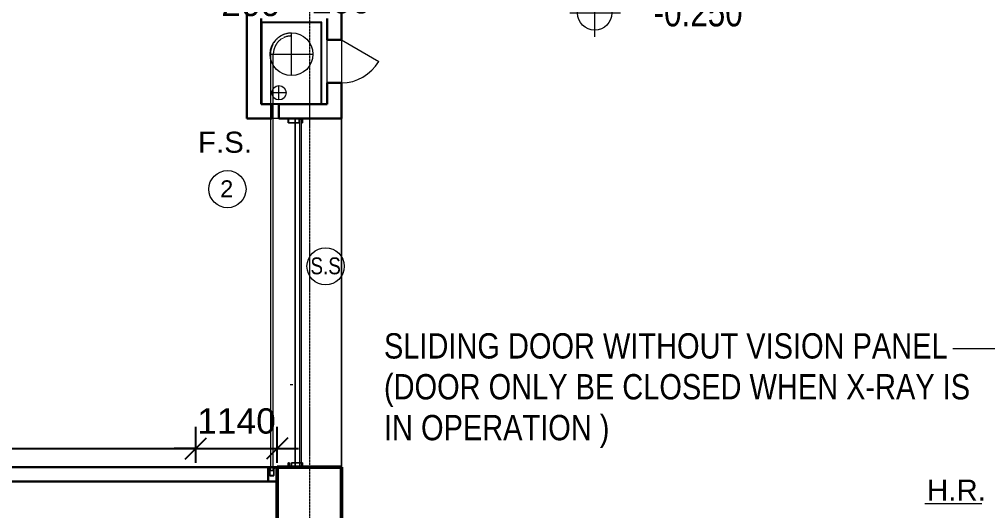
# Model space of a CAD drawing. Header units: millimetres. Extents: x -309924 to 219496, y -330797 to 211873.
# Drawn here: x 65294 to 78840, y 154223 to 161093 of the extents above; entities that cross this region are included whole.
import ezdxf

# ---------------------------------------------------------------- set-up
doc = ezdxf.new("R2010")
doc.units = ezdxf.units.MM
doc.linetypes.add('Grid Line', pattern=[21, 12, -3, 3, -3])
doc.linetypes.add('Overhead', pattern=[1.8, 1.2, -0.6])
for name, color, linetype, lineweight in [('0-1', 7, 'Continuous', 5), ('A-770-ME_FFE_SA', 91, 'Continuous', 5), ('A-770-MH_FFE_SA', 91, 'Overhead', 5), ('A-ANNO-DIMS', 7, 'Continuous', 9), ('A-ANNO-NOTE', 7, 'Continuous', 5), ('A-ANNO-NOTE-1', 7, 'Continuous', 20), ('A-DOOR', 7, 'Continuous', 5), ('A-FLOR', 7, 'Continuous', 18), ('G-ANNO-DIMS', 7, 'Continuous', 5), ('G-ANNO-TEXT', 7, 'Continuous', 5), ('I-WALL', 7, 'Continuous', 9), ('I-WALL-3', 7, 'Continuous', 18), ('OAP280_C', 210, 'Continuous', 50), ('S-COLS-2', 7, 'Continuous', 35), ('S-GRID-1', 7, 'Grid Line', 5)]:
    doc.layers.add(name, color=color, linetype=linetype, lineweight=lineweight)
doc.styles.add('Arial Narrow_1', font='ARIALN.TTF', dxfattribs={"height": 294.984802})
doc.styles.add('Arial_11', font='arial.ttf', dxfattribs={"height": 354.071856})
doc.styles.add('Arial_2', font='arial.ttf', dxfattribs={"height": 1.475299})
doc.styles.add('Arial_6', font='arial.ttf', dxfattribs={"height": 1.18024})
doc.styles.add('Arial_7', font='arial.ttf', dxfattribs={"width": 0.8, "height": 1.967066})
doc.styles.add('Arial_9', font='arial.ttf', dxfattribs={"width": 0.8, "height": 393.413174})
doc.dimstyles.new('Diagonal_-_2_0mm_Arial', dxfattribs={"dimscale": 304.8, "dimtxt": 500, "dimasz": 0.984252, "dimexe": 0.984252, "dimexo": 0.984252, "dimgap": 0.656168, "dimtad": 1, "dimdec": 0, "dimrnd": 5, "dimzin": 0, "dimdsep": 46, "dimtxsty": 'Arial_11', "dimblk1": 'OBLIQUE', "dimblk2": 'OBLIQUE', "dimsah": 1, "dimcen": 0.09, "dimdle": 0.656168, "dimadec": 0, "dimazin": 0, "dimtfac": 1, "dimtdec": 4, "dimtix": 1, "dimtmove": 0, "dimatfit": 3, "dimfxl": 1, "dimtvp": 1, "dimtolj": 1, "dimtzin": 0, "dimarcsym": 2})

# ---------------------------------------------------------------- blocks, each defined once
blk = doc.blocks.new('ARC_ANN_HR_HOSE-REEL - ARC_ANN_HR_HOSE-REEL-881492-B2_F PLAN _2 OF 2_')
at = {"layer": 'A-ANNO-NOTE-1'}
blk.add_line((-1.804, 0), (2.187, 0), dxfattribs=at)
at = {"layer": 'A-ANNO-NOTE', "insert": (0.406, 1.662), "char_height": 1.4753, "width": 4.896, "attachment_point": 2, "line_spacing_factor": 0.938532, "style": 'Arial_2'}
blk.add_mtext('H.R.', dxfattribs=at)
blk = doc.blocks.new('Spot Elevations - Spot Elevation - Target Filled_FFL_SFL-5422820-B2_F PLAN _2 OF 2_')
at = {"layer": 'G-ANNO-DIMS'}
h = blk.add_hatch(color=256, dxfattribs=at)
edge = h.paths.add_edge_path(flags=0)
edge.add_arc((0, 5.494), 1.2, 0, 90, ccw=False)
edge.add_line((1.2, 5.494), (0, 5.494))
edge.add_line((0, 5.494), (0, 6.694))
h = blk.add_hatch(color=256, dxfattribs=at)
edge = h.paths.add_edge_path(flags=0)
edge.add_arc((0, 5.494), 1.2, 180, 270, ccw=False)
edge.add_line((-1.2, 5.494), (0, 5.494))
edge.add_line((0, 5.494), (0, 4.294))
for p, q in [((0, 3.814), (0, 7.211)), ((0, 6.694), (0, 5.494)), ((-1.738, 5.494), (1.804, 5.494)), ((0, 5.494), (-1.2, 5.494)), ((0, 4.294), (0, 5.494)), ((0, 5.494), (1.2, 5.494)), ((0, 0.418), (0, 3.814)), ((-1.738, 2.097), (1.804, 2.097))]:
    blk.add_line(p, q, dxfattribs=at)
for centre in [(0, 5.494), (0, 2.097)]:
    blk.add_circle(centre, 1.2, dxfattribs=at)
for start, end in [(360, 90), (180, 270)]:
    blk.add_arc((0, 5.494), 1.2, start, end, dxfattribs=at)
blk = doc.blocks.new('ARC_ANN_FIRE-RATING_two_ - none-909955-B2_F PLAN _2 OF 2_')
at = {"layer": 'A-ANNO-NOTE'}
blk.add_circle((0, 0), 1.3, dxfattribs=at)
at = {"layer": 'A-ANNO-NOTE', "insert": (-0.05, 0.62), "char_height": 1.18, "width": 1.0944, "attachment_point": 2, "line_spacing_factor": 0.938532, "style": 'Arial_6'}
blk.add_mtext('2', dxfattribs=at)
blk = doc.blocks.new('ARC_ANN_FIRE SHUTTER - 1-5166234-B2_F PLAN _2 OF 2_')
at = {"layer": 'A-ANNO-NOTE', "insert": (0.406, 1.662), "char_height": 1.4753, "width": 4.5, "attachment_point": 2, "line_spacing_factor": 0.938532, "style": 'Arial_2'}
blk.add_mtext('F.S.', dxfattribs=at)
blk = doc.blocks.new('ARC_ACCESS_PANEL_SINGLE_TIMBER_TYPE11 - 600w x 2000h-35829374-B2_F PLAN _2 OF 2_')
at = {"layer": 'A-DOOR'}
blk.add_line((425, -75), (125, -595), dxfattribs=at)
blk.add_arc((425, -75), 600, 180, 240, dxfattribs=at)
blk = doc.blocks.new('_Oblique')
at = {"color": 0, "linetype": 'ByBlock', "lineweight": -2}
blk.add_line((-0.5, -0.5), (0.5, 0.5), dxfattribs=at)
blk = doc.blocks.new('*D179')
at = {"layer": 'A-ANNO-DIMS', "color": 0, "lineweight": -2, "transparency": 16777216}
for p, q in [((68476, 161405), (68476, 161905)), ((68676, 161405), (68676, 161905)), ((68476, 161605), (68176, 161605)), ((68476, 161605), (68676, 161605)), ((68676, 161605), (68976, 161605))]:
    blk.add_line(p, q, dxfattribs=at)
at = {"layer": 'Defpoints', "color": 0, "transparency": 16777216}
for p in [(68676, 161605), (68476, 161105), (68676, 161105)]:
    blk.add_point(p, dxfattribs=at)
at = {"layer": 'A-ANNO-DIMS', "color": 0, "lineweight": -2, "transparency": 16777216, "xscale": 299.9999999999999, "yscale": 299.9999999999999, "zscale": 299.9999999999999}
blk.add_blockref('_Oblique', (68476, 161605), dxfattribs=at)
at = {"layer": 'A-ANNO-DIMS', "color": 0, "lineweight": -2, "transparency": 16777216, "xscale": 299.9999999999999, "yscale": 299.9999999999999, "zscale": 299.9999999999999, "rotation": 180}
blk.add_blockref('_Oblique', (68676, 161605), dxfattribs=at)
at = {"layer": 'A-ANNO-DIMS', "color": 0, "transparency": 16777216, "insert": (68531, 161313), "char_height": 354.1, "attachment_point": 5, "style": 'Arial_11'}
blk.add_mtext('\\A1;200', dxfattribs=at)
blk = doc.blocks.new('*D181')
at = {"layer": 'A-ANNO-DIMS', "color": 0, "lineweight": -2, "transparency": 16777216}
for p, q in [((69601, 161405), (69601, 161905)), ((69801, 161405), (69801, 161905)), ((69601, 161605), (69301, 161605)), ((69601, 161605), (69801, 161605)), ((69801, 161605), (70101, 161605))]:
    blk.add_line(p, q, dxfattribs=at)
at = {"layer": 'Defpoints', "color": 0, "transparency": 16777216}
for p in [(69801, 161605), (69601, 161105), (69801, 161105)]:
    blk.add_point(p, dxfattribs=at)
at = {"layer": 'A-ANNO-DIMS', "color": 0, "lineweight": -2, "transparency": 16777216, "xscale": 299.9999999999999, "yscale": 299.9999999999999, "zscale": 299.9999999999999}
blk.add_blockref('_Oblique', (69601, 161605), dxfattribs=at)
at = {"layer": 'A-ANNO-DIMS', "color": 0, "lineweight": -2, "transparency": 16777216, "xscale": 299.9999999999999, "yscale": 299.9999999999999, "zscale": 299.9999999999999, "rotation": 180}
blk.add_blockref('_Oblique', (69801, 161605), dxfattribs=at)
at = {"layer": 'A-ANNO-DIMS', "color": 0, "transparency": 16777216, "insert": (69801, 161351), "char_height": 354.1, "attachment_point": 5, "style": 'Arial_11'}
blk.add_mtext('\\A1;200', dxfattribs=at)
blk = doc.blocks.new('*D292')
at = {"layer": 'A-ANNO-DIMS', "color": 0, "lineweight": -2, "transparency": 16777216}
for p, q in [((60861, 154893), (60861, 155393)), ((67762, 154893), (67762, 155393)), ((60661, 155093), (67962, 155093))]:
    blk.add_line(p, q, dxfattribs=at)
at = {"layer": 'Defpoints', "color": 0, "transparency": 16777216}
for p in [(67762, 155093), (60861, 154593), (67762, 154593)]:
    blk.add_point(p, dxfattribs=at)
at = {"layer": 'A-ANNO-DIMS', "color": 0, "lineweight": -2, "transparency": 16777216, "xscale": 299.9999999999999, "yscale": 299.9999999999999, "zscale": 299.9999999999999, "rotation": 180}
blk.add_blockref('_Oblique', (60861, 155093), dxfattribs=at)
at = {"layer": 'A-ANNO-DIMS', "color": 0, "lineweight": -2, "transparency": 16777216, "xscale": 299.9999999999999, "yscale": 299.9999999999999, "zscale": 299.9999999999999}
blk.add_blockref('_Oblique', (67762, 155093), dxfattribs=at)
at = {"layer": 'A-ANNO-DIMS', "color": 0, "transparency": 16777216, "insert": (64312, 155474), "char_height": 354.1, "attachment_point": 5, "style": 'Arial_11'}
blk.add_mtext('\\A1;6900', dxfattribs=at)
blk = doc.blocks.new('*D346')
at = {"layer": 'A-ANNO-DIMS', "color": 0, "lineweight": -2, "transparency": 16777216}
for p, q in [((67762, 154893), (67762, 155393)), ((68901, 154893), (68901, 155393)), ((67762, 155093), (67462, 155093)), ((67762, 155093), (68901, 155093)), ((68901, 155093), (69201, 155093))]:
    blk.add_line(p, q, dxfattribs=at)
at = {"layer": 'Defpoints', "color": 0, "transparency": 16777216}
for p in [(68901, 155093), (67762, 154593), (68901, 154593)]:
    blk.add_point(p, dxfattribs=at)
at = {"layer": 'A-ANNO-DIMS', "color": 0, "lineweight": -2, "transparency": 16777216, "xscale": 299.9999999999999, "yscale": 299.9999999999999, "zscale": 299.9999999999999}
blk.add_blockref('_Oblique', (67762, 155093), dxfattribs=at)
at = {"layer": 'A-ANNO-DIMS', "color": 0, "lineweight": -2, "transparency": 16777216, "xscale": 299.9999999999999, "yscale": 299.9999999999999, "zscale": 299.9999999999999, "rotation": 180}
blk.add_blockref('_Oblique', (68901, 155093), dxfattribs=at)
at = {"layer": 'A-ANNO-DIMS', "color": 0, "transparency": 16777216, "insert": (68332, 155474), "char_height": 354.1, "attachment_point": 5, "style": 'Arial_11'}
blk.add_mtext('\\A1;1140', dxfattribs=at)
blk = doc.blocks.new('SS')
at = {"layer": 'A-ANNO-NOTE'}
blk.add_circle((51822, 138294), 260, dxfattribs=at)
at = {"layer": 'A-ANNO-NOTE', "insert": (51823, 138418), "char_height": 236, "width": 218.88, "attachment_point": 2, "line_spacing_factor": 0.938532, "style": 'Arial_7'}
blk.add_mtext('S.S', dxfattribs=at)
blk = doc.blocks.new('ARC_SS_SECURITY SHUTTER VERTICAL RECESSED - ARC_SS_SECURITY SHUTTER VERTICAL RECESSED-49268723-1985 - G')
at = {"layer": 'A-770-ME_FFE_SA'}
for p, q in [((-2437.5, 575), (-2437.5, -75)), ((-2437.5, -75), (-2437.5, 575)), ((2437.5, 575), (-2437.5, 575)), ((-2437.5, 575), (2437.5, 575)), ((2437.5, 575), (2437.5, -75)), ((2437.5, -75), (2437.5, 575)), ((-2437.5, -75), (-2437.5, 30)), ((-2437.5, 30), (-2377.5, 30)), ((-2437.5, 30), (-2377.5, 30)), ((-2437.5, -75), (-2437.5, 30)), ((-2379.5, 28), (-2435.5, 28)), ((-2435.5, 28), (-2435.5, -75)), ((-2435.5, 28), (-2435.5, -75)), ((-2379.5, 28), (-2435.5, 28)), ((-2427.5, 17), (-2379.5, 17)), ((-2427.5, 15), (-2427.5, 17)), ((-2427.5, 15), (-2427.5, 17)), ((-2427.5, 17), (-2379.5, 17)), ((-2377.5, 15), (-2427.5, 15)), ((-2377.5, 15), (-2427.5, 15)), ((-2379.5, 17), (-2379.5, 28)), ((-2379.5, 17), (-2379.5, 28)), ((-2377.5, 30), (-2377.5, 15)), ((-2377.5, 30), (-2377.5, 15)), ((2377.5, -75), (2377.5, 30)), ((2377.5, 30), (2437.5, 30)), ((2377.5, 30), (2437.5, 30)), ((2377.5, -75), (2377.5, 30)), ((2435.5, 28), (2379.5, 28)), ((2379.5, 28), (2379.5, -75)), ((2379.5, 28), (2379.5, -75)), ((2435.5, 28), (2379.5, 28)), ((2435.5, -75), (2435.5, 28)), ((2435.5, -75), (2435.5, 28)), ((2437.5, 30), (2437.5, -75)), ((2437.5, 30), (2437.5, -75)), ((-2437.5, -170), (-2437.5, -75)), ((-2437.5, -170), (-2437.5, -75)), ((-2437.5, -75), (2437.5, -75)), ((-2437.5, -75), (2437.5, -75)), ((-2435.5, -75), (-2435.5, -168)), ((-2435.5, -75), (-2435.5, -168)), ((-2427.5, -17), (-2427.5, -15)), ((-2427.5, -15), (-2377.5, -15)), ((-2427.5, -15), (-2377.5, -15)), ((-2427.5, -15), (-2427.5, -17)), ((-2379.5, -17), (-2427.5, -17)), ((-2379.5, -17), (-2427.5, -17)), ((-2379.5, -75), (-2379.5, -17)), ((-2379.5, -75), (-2379.5, -17)), ((-2379.5, -168), (-2379.5, -75)), ((-2379.5, -168), (-2379.5, -75)), ((-2377.5, -15), (-2377.5, -75)), ((-2377.5, -15), (-2377.5, -75)), ((-2377.5, -75), (-2377.5, -170)), ((-2377.5, -75), (-2377.5, -170)), ((2377.5, -125), (2377.5, -75)), ((2377.5, -125), (2377.5, -75)), ((2427.5, -125), (2377.5, -125)), ((2427.5, -125), (2377.5, -125)), ((2379.5, -75), (2379.5, -123)), ((2379.5, -75), (2379.5, -123)), ((2379.5, -123), (2427.5, -123)), ((2379.5, -123), (2427.5, -123)), ((2427.5, -123), (2427.5, -125)), ((2427.5, -123), (2427.5, -125)), ((2435.5, -168), (2435.5, -75)), ((2435.5, -168), (2435.5, -75)), ((2437.5, -75), (2437.5, -170)), ((2437.5, -75), (2437.5, -170)), ((-2377.5, -170), (-2437.5, -170)), ((-2377.5, -170), (-2437.5, -170)), ((-2435.5, -168), (-2379.5, -168)), ((-2435.5, -168), (-2379.5, -168)), ((2377.5, -170), (2377.5, -155)), ((2377.5, -155), (2427.5, -155)), ((2377.5, -155), (2427.5, -155)), ((2377.5, -170), (2377.5, -155)), ((2437.5, -170), (2377.5, -170)), ((2437.5, -170), (2377.5, -170)), ((2427.5, -157), (2379.5, -157)), ((2379.5, -157), (2379.5, -168)), ((2379.5, -157), (2379.5, -168)), ((2427.5, -157), (2379.5, -157)), ((2379.5, -168), (2435.5, -168)), ((2379.5, -168), (2435.5, -168)), ((2427.5, -155), (2427.5, -157)), ((2427.5, -157), (2427.5, -155))]:
    blk.add_line(p, q, dxfattribs=at)
at = {"layer": 'A-770-MH_FFE_SA'}
for p, q in [((-2437.5, 575), (2437.5, 575)), ((-2437.5, -75), (-2437.5, 575)), ((2437.5, 575), (2437.5, -75)), ((-2427.5, -10), (-2427.5, 10)), ((-2427.5, 10), (2427.5, 10)), ((2427.5, 10), (2427.5, -10)), ((2437.5, -75), (-2437.5, -75)), ((2427.5, -10), (-2427.5, -10))]:
    blk.add_line(p, q, dxfattribs=at)

msp = doc.modelspace()

# ---------------------------------------------------------------- linework, layer by layer
at = {"layer": 'A-770-ME_FFE_SA', "color": 7}
for p, q in [((69526.4, 161056.1), (68676.4, 161056.1)), ((68676.4, 161056.1), (68676.4, 159906.1)), ((69516.4, 161046.1), (68686.4, 161046.1)), ((68686.4, 161046.1), (68686.4, 159916.1)), ((69516.4, 159916.1), (69516.4, 161046.1)), ((69526.4, 159906.1), (69526.4, 161056.1)), ((69101.4, 160306.1), (69101.4, 160906.1)), ((68801.4, 160606.1), (69401.4, 160606.1)), ((68926.4, 159966.1), (68926.4, 160166.1)), ((69026.4, 160066.1), (68826.4, 160066.1)), ((68676.4, 159906.1), (69526.4, 159906.1)), ((68686.4, 159916.1), (69516.4, 159916.1)), ((68792.6, 154831.1), (68781.4, 154831.1)), ((68781.4, 154831.1), (68781.4, 154821.1)), ((68781.4, 154821.1), (68782.6, 154821.1)), ((68782.6, 154821.1), (68782.6, 154829.9)), ((68782.6, 154829.9), (68791.5, 154829.9)), ((68791.5, 154829.9), (68796.4, 154781.1)), ((68797.6, 154781.2), (68792.6, 154831.1)), ((68796.4, 154781.1), (68796.4, 154711.1)), ((68796.4, 154711.1), (68856.4, 154711.1)), ((68797.6, 154712.3), (68797.6, 154781.2)), ((68855.2, 154712.3), (68797.6, 154712.3)), ((68860.2, 154831.1), (68855.2, 154781.2)), ((68855.2, 154781.2), (68855.2, 154712.3)), ((68856.4, 154781.1), (68861.3, 154829.9)), ((68856.4, 154711.1), (68856.4, 154781.1)), ((68871.4, 154831.1), (68860.2, 154831.1)), ((68861.3, 154829.9), (68870.2, 154829.9)), ((68870.2, 154829.9), (68870.2, 154821.1)), ((68870.2, 154821.1), (68871.4, 154821.1)), ((68871.4, 154821.1), (68871.4, 154831.1))]:
    msp.add_line(p, q, dxfattribs=at)
for centre, radius in [((69101.4, 160606.1), 300), ((68926.4, 160066.1), 100)]:
    msp.add_circle(centre, radius, dxfattribs=at)
at = {"layer": 'A-770-MH_FFE_SA', "color": 7}
for p, q in [((69101.4, 160861.1), (69101.4, 160901.1)), ((68806.4, 160606.1), (68806.4, 154781.1)), ((68846.4, 154781.1), (68846.4, 160606.1)), ((68846.4, 159906.1), (68806.4, 159906.1)), ((69121.4, 155981.1), (69081.4, 155981.1)), ((68846.4, 154781.1), (68806.4, 154781.1))]:
    msp.add_line(p, q, dxfattribs=at)
for radius in [295, 255]:
    msp.add_arc((69101.4, 160606.1), radius, 90, 180, dxfattribs=at)
at = {"layer": 'A-FLOR'}
for p, q in [((68926.2, 159705.8), (68826.2, 159705.8)), ((68776.2, 154631.1), (68676.2, 154631.1))]:
    msp.add_line(p, q, dxfattribs=at)
at = {"layer": 'G-ANNO-TEXT'}
msp.add_line((78352.1, 156490.2), (85078.5, 156490.2), dxfattribs=at)
at = {"layer": 'I-WALL', "lineweight": 30}
for p, q in [((69801.2, 160805.8), (69801.2, 161341.8)), ((68476.4, 161305.8), (68476.4, 159705.8)), ((68676.4, 159905.8), (68676.4, 161105.8)), ((69601.2, 161105.8), (69601.2, 160805.8)), ((69601.2, 160805.8), (69801.2, 160805.8)), ((69801.2, 160205.8), (69601.2, 160205.8)), ((69601.2, 160205.8), (69601.2, 159905.8)), ((69801.2, 159705.8), (69801.2, 160205.8)), ((68826.2, 159905.8), (68676.4, 159905.8)), ((68826.2, 159705.8), (68826.2, 159905.8)), ((69601.2, 159905.8), (68926.2, 159905.8)), ((68926.2, 159905.8), (68926.2, 159705.8)), ((68476.4, 159705.8), (68826.2, 159705.8)), ((68926.2, 159705.8), (69801.2, 159705.8)), ((68901.2, 154831.1), (58801.2, 154831.2)), ((68776.2, 154831.1), (68776.2, 154631.1)), ((68901.2, 154712.3), (68901.2, 154831.1)), ((68901.2, 154631.1), (68901.2, 154711.1)), ((60861.2, 154631.2), (68901.2, 154631.1))]:
    msp.add_line(p, q, dxfattribs=at)
at = {"layer": 'I-WALL-3'}
for p, q in [((69601.2, 160205.8), (69601.2, 160805.8)), ((69801.2, 160805.8), (69801.2, 160205.8))]:
    msp.add_line(p, q, dxfattribs=at)
at = {"layer": 'OAP280_C'}
for p, q in [((68901.3, 154830.9), (68901.3, 151330.9)), ((69801.3, 154830.9), (68901.3, 154830.9)), ((69801.3, 151330.9), (69801.3, 154830.9))]:
    msp.add_line(p, q, dxfattribs=at)
at = {"layer": 'S-COLS-2'}
for p, q in [((68901.2, 154831.1), (68901.2, 154712.3)), ((69801.2, 154831.1), (68901.2, 154831.1)), ((68901.2, 154711.1), (68901.2, 151331.1)), ((69801.2, 151331.1), (69801.2, 154831.1))]:
    msp.add_line(p, q, dxfattribs=at)
at = {"layer": 'S-GRID-1'}
msp.add_line((69351.5, 210672.6), (69351.1, 140117.7), dxfattribs=at)

# ---------------------------------------------------------------- block references
at = {"layer": '0-1', "rotation": 89.99969999999986}
msp.add_blockref('ARC_ACCESS_PANEL_SINGLE_TIMBER_TYPE11 - 600w x 2000h-35829374-B2_F PLAN _2 OF 2_', (69726.2, 160380.8), dxfattribs=at)
at = {"layer": 'A-770-ME_FFE_SA', "rotation": 269.9999999999993}
msp.add_blockref('ARC_SS_SECURITY SHUTTER VERTICAL RECESSED - ARC_SS_SECURITY SHUTTER VERTICAL RECESSED-49268723-1985 - G', (69226.2, 157268.3), dxfattribs=at)
at = {"layer": 'A-ANNO-NOTE', "xscale": 200, "yscale": 200, "zscale": 200}
for name, p in [('ARC_ANN_FIRE SHUTTER - 1-5166234-B2_F PLAN _2 OF 2_', (68090.1, 159190)), ('ARC_ANN_FIRE-RATING_two_ - none-909955-B2_F PLAN _2 OF 2_', (68205.3, 158718.4)), ('ARC_ANN_HR_HOSE-REEL - ARC_ANN_HR_HOSE-REEL-881492-B2_F PLAN _2 OF 2_', (78322.9, 154324.1))]:
    msp.add_blockref(name, p, dxfattribs=at)
at = {"layer": 'A-ANNO-NOTE'}
msp.add_blockref('SS', (17756, 19346), dxfattribs=at)
at = {"layer": 'G-ANNO-DIMS', "xscale": 199.9999999999998, "yscale": 199.9999999999998, "zscale": 199.9999999999998}
msp.add_blockref('Spot Elevations - Spot Elevation - Target Filled_FFL_SFL-5422820-B2_F PLAN _2 OF 2_', (73344, 160763.1), dxfattribs=at)

# ---------------------------------------------------------------- texts
at = {"layer": 'G-ANNO-DIMS', "insert": (74167.1, 162004.2), "char_height": 393.41, "width": 1598.4, "attachment_point": 1, "line_spacing_factor": 0.938532, "style": 'Arial_9'}
msp.add_mtext('+0.000\\P-0.250', dxfattribs=at)
at = {"layer": 'G-ANNO-TEXT', "insert": (70395.1, 156703.9), "char_height": 353.982, "width": 8187.776, "attachment_point": 1, "line_spacing_factor": 0.968573, "style": 'Arial Narrow_1'}
msp.add_mtext('SLIDING DOOR WITHOUT VISION PANEL\\P(DOOR ONLY BE CLOSED WHEN X-RAY IS IN OPERATION )', dxfattribs=at)

# ---------------------------------------------------------------- dimensions: what is measured, and where the dimension line sits
at = {"layer": 'A-ANNO-DIMS'}
for base, p1, p2, picture, middle in [((68676.4, 161605.4), (68476.4, 161105.4), (68676.4, 161105.4), '*D179', (68531.1, 160932.2)), ((69801.2, 161605.4), (69601.2, 161105.4), (69801.2, 161105.4), '*D181', (69801.2, 160969.8))]:
    dim = msp.add_linear_dim(base=base, p1=p1, p2=p2, dimstyle='Diagonal_-_2_0mm_Arial', override={"dimpost": '<>', "dimtmove": 1}, dxfattribs=at)
    dim.commit()
    dim.dimension.update_dxf_attribs({"geometry": picture, "text_midpoint": middle, "dimtype": 160})
for base, p1, p2, picture, middle in [((67762.2, 155093.2), (60861.2, 154593.2), (67762.2, 154593.2), '*D292', (64311.7, 155474)), ((68901.3, 155093.2), (67762.2, 154593.2), (68901.3, 154593.2), '*D346', (68331.7, 155474))]:
    dim = msp.add_linear_dim(base=base, p1=p1, p2=p2, dimstyle='Diagonal_-_2_0mm_Arial', override={"dimpost": '<>', "dimtmove": 1, "dimarcsym": 2}, dxfattribs=at)
    dim.commit()
    dim.dimension.update_dxf_attribs({"geometry": picture, "text_midpoint": middle})

doc.saveas('drawing.dxf')
